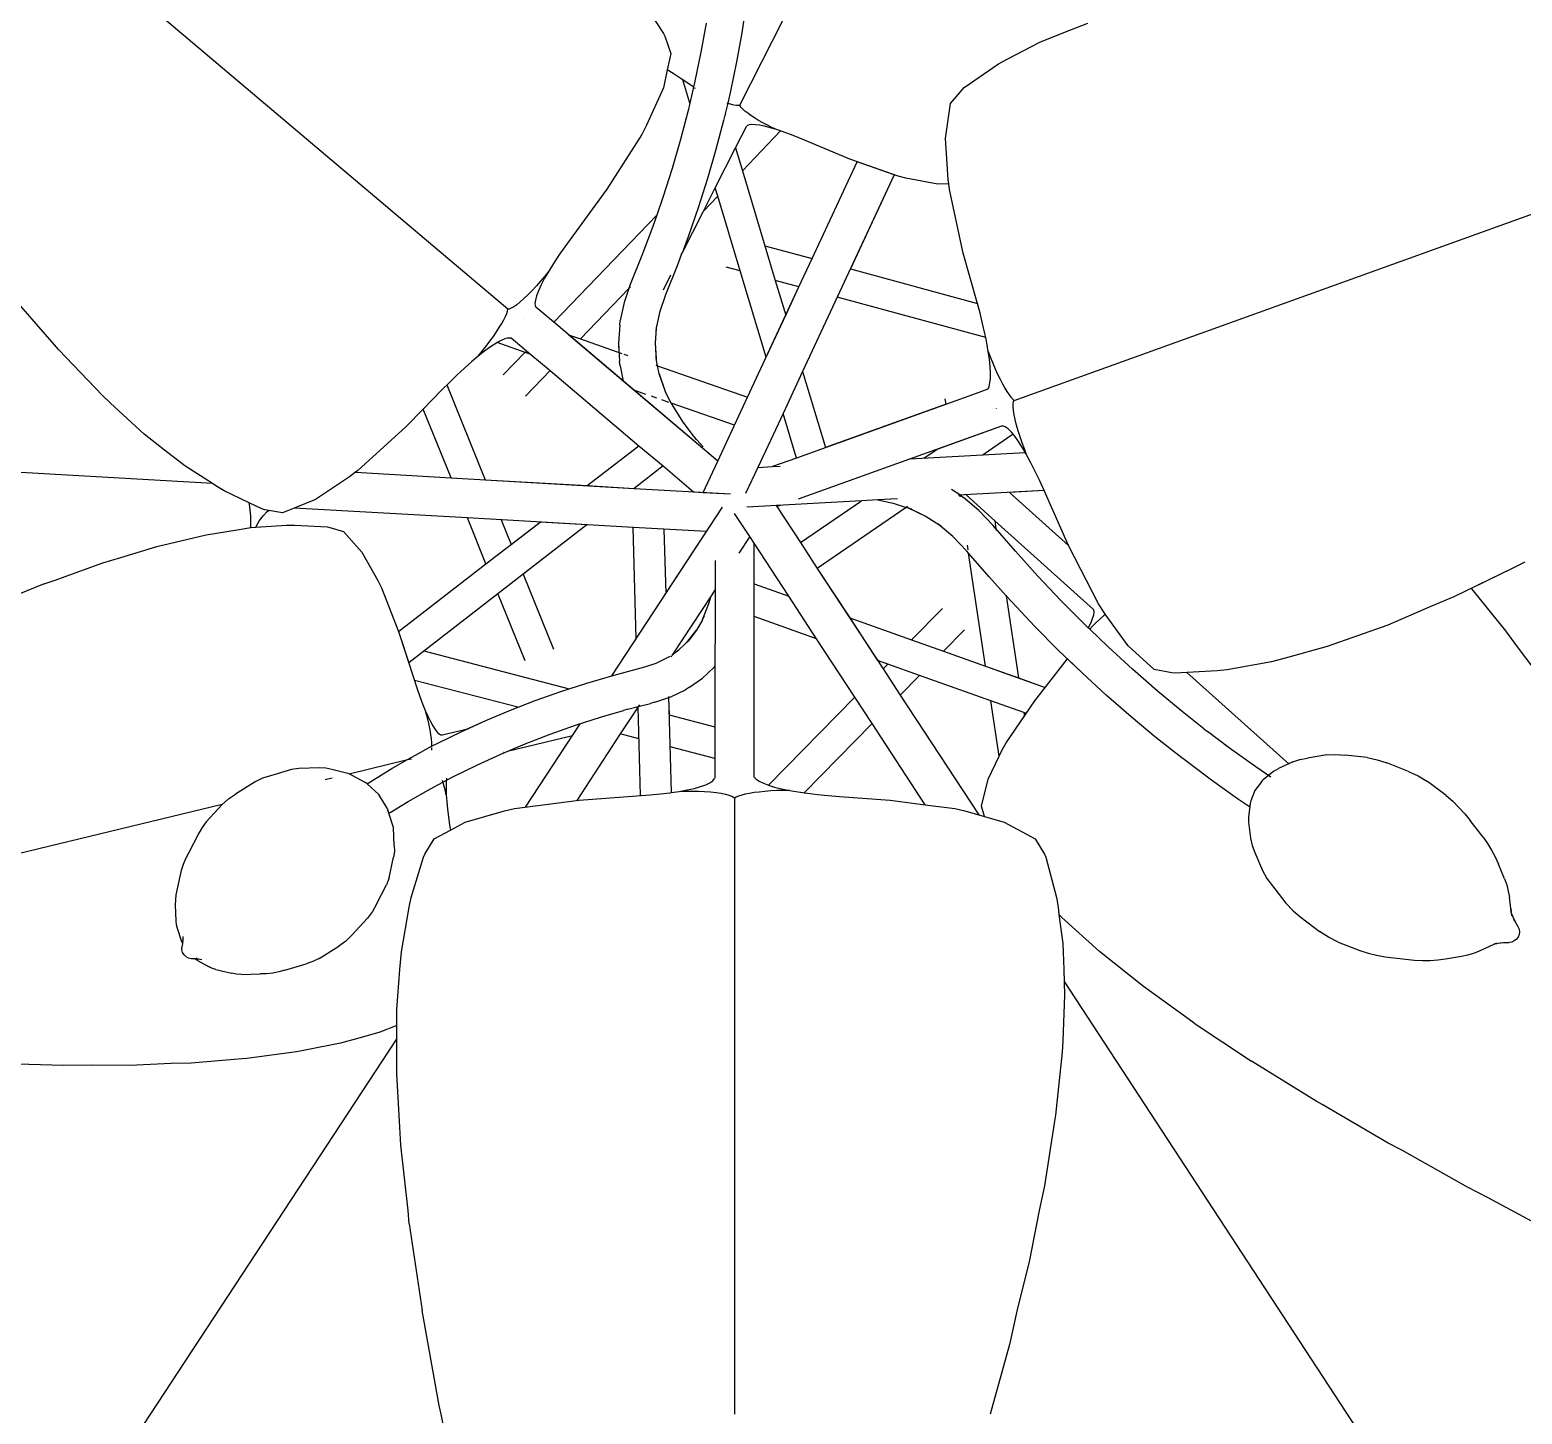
# Model space of a CAD drawing. Header units: metres. Extents: x 244.4 to 340.3, y -4.1 to 64.3.
# Drawn here: x 304.7502 to 305.0208, y 46.8739 to 47.1249 of the extents above; entities that cross this region are included whole.
import ezdxf

# ---------------------------------------------------------------- set-up
doc = ezdxf.new("R2010")
doc.units = ezdxf.units.M
doc.layers.add('Edges', color=7, linetype='Continuous')

msp = doc.modelspace()

# ---------------------------------------------------------------- linework, layer by layer
at = {"layer": 'Edges'}
for p, q in [((304.87897, 47.11127), (304.91876, 47.1897)), ((304.83684, 47.07426), (304.75153, 47.14635)), ((304.86094, 47.13066), (304.86512, 47.12425)), ((304.88007, 47.12966), (304.87928, 47.12436)), ((304.86512, 47.12425), (304.86534, 47.12374)), ((304.87284, 47.12613), (304.8719, 47.12085)), ((304.87928, 47.12436), (304.87833, 47.11907)), ((304.93337, 47.12264), (304.93772, 47.12441)), ((304.93772, 47.12441), (304.94204, 47.12613)), ((304.86534, 47.12374), (304.86641, 47.12064)), ((304.92746, 47.1196), (304.93337, 47.12264)), ((304.86641, 47.12064), (304.86577, 47.11764)), ((304.8719, 47.12085), (304.87081, 47.11558)), ((304.87833, 47.11907), (304.87724, 47.11378)), ((304.91964, 47.11446), (304.92588, 47.11874)), ((304.92588, 47.11874), (304.92746, 47.1196)), ((304.86577, 47.11764), (304.86507, 47.11439)), ((304.86687, 47.11697), (304.86577, 47.11764)), ((304.86815, 47.11615), (304.86687, 47.11697)), ((304.86936, 47.11534), (304.86815, 47.11615)), ((304.86988, 47.11162), (304.86861, 47.11584)), ((304.86507, 47.11439), (304.86202, 47.10759)), ((304.87046, 47.11456), (304.86936, 47.11534)), ((304.87081, 47.11558), (304.86957, 47.1103)), ((304.87056, 47.11449), (304.87046, 47.11456)), ((304.87063, 47.11444), (304.87056, 47.11449)), ((304.87088, 47.11425), (304.87075, 47.11435)), ((304.87724, 47.11378), (304.87676, 47.11161)), ((304.91717, 47.11152), (304.91925, 47.11405)), ((304.91925, 47.11405), (304.91964, 47.11446)), ((304.86957, 47.1103), (304.86819, 47.10503)), ((304.86993, 47.11146), (304.86988, 47.11162)), ((304.87676, 47.11161), (304.876, 47.10849)), ((304.8766, 47.11167), (304.87676, 47.11161)), ((304.87676, 47.11161), (304.87735, 47.11145)), ((304.87735, 47.11145), (304.87787, 47.11133)), ((304.87787, 47.11133), (304.87832, 47.11126)), ((304.87832, 47.11126), (304.87868, 47.11124)), ((304.87868, 47.11124), (304.87897, 47.11127)), ((304.87902, 47.11106), (304.87897, 47.11127)), ((304.87919, 47.11081), (304.87902, 47.11106)), ((304.87947, 47.1105), (304.87919, 47.11081)), ((304.87987, 47.11015), (304.87947, 47.1105)), ((304.91624, 47.10519), (304.91717, 47.11152)), ((304.86202, 47.10759), (304.86116, 47.10594)), ((304.876, 47.10849), (304.87462, 47.1032)), ((304.87635, 47.10952), (304.87637, 47.10947)), ((304.88037, 47.10977), (304.87987, 47.11015)), ((304.88061, 47.10765), (304.88024, 47.10747)), ((304.88095, 47.10935), (304.88037, 47.10977)), ((304.88112, 47.10771), (304.88061, 47.10765)), ((304.88162, 47.10892), (304.88095, 47.10935)), ((304.88176, 47.10769), (304.88112, 47.10771)), ((304.88235, 47.10848), (304.88162, 47.10892)), ((304.88254, 47.10759), (304.88176, 47.10769)), ((304.88313, 47.10804), (304.88235, 47.10848)), ((304.88344, 47.10741), (304.88254, 47.10759)), ((304.88394, 47.10761), (304.88313, 47.10804)), ((304.88477, 47.1072), (304.88394, 47.10761)), ((304.86116, 47.10594), (304.8548, 47.09602)), ((304.86819, 47.10503), (304.86666, 47.09976)), ((304.87817, 47.10348), (304.88016, 47.1074)), ((304.88633, 47.10657), (304.8794, 47.09936)), ((304.88016, 47.1074), (304.88024, 47.10747)), ((304.88446, 47.10715), (304.88344, 47.10741)), ((304.88559, 47.10682), (304.88446, 47.10715)), ((304.88559, 47.10682), (304.88477, 47.1072)), ((304.88682, 47.10641), (304.88559, 47.10682)), ((304.88812, 47.10593), (304.88682, 47.10641)), ((304.8895, 47.10539), (304.88812, 47.10593)), ((304.89889, 47.10145), (304.8895, 47.10539)), ((304.91673, 47.09776), (304.91624, 47.10519)), ((304.87462, 47.1032), (304.87308, 47.09792)), ((304.87449, 47.09626), (304.87817, 47.10348)), ((304.87817, 47.10348), (304.8794, 47.09936)), ((304.86666, 47.09976), (304.86499, 47.0945)), ((304.89204, 47.08342), (304.90021, 47.10098)), ((304.90765, 47.09837), (304.89889, 47.10145)), ((304.90695, 47.09861), (304.90021, 47.10098)), ((304.87308, 47.09792), (304.8714, 47.09264)), ((304.8794, 47.09936), (304.88349, 47.08574)), ((304.90695, 47.09861), (304.8966, 47.07641)), ((304.90695, 47.09861), (304.89899, 47.08154)), ((304.90906, 47.09801), (304.90765, 47.09837)), ((304.91483, 47.09691), (304.90906, 47.09801)), ((304.91683, 47.09695), (304.91483, 47.09691)), ((304.91683, 47.09695), (304.91673, 47.09776)), ((304.91696, 47.09592), (304.91683, 47.09695)), ((304.8548, 47.09602), (304.84718, 47.08556)), ((304.86499, 47.0945), (304.86387, 47.09128)), ((304.87234, 47.09203), (304.87449, 47.09626)), ((304.87495, 47.09474), (304.87234, 47.09203)), ((304.87495, 47.09474), (304.87449, 47.09626)), ((304.87902, 47.08118), (304.87495, 47.09474)), ((304.91947, 47.08439), (304.91696, 47.09592)), ((304.92873, 47.05771), (305.03381, 47.09554)), ((304.86846, 47.08439), (304.87234, 47.09203)), ((304.8714, 47.09264), (304.86957, 47.08737)), ((304.8452, 47.07186), (304.86387, 47.09128)), ((304.86316, 47.08924), (304.86119, 47.08398)), ((304.86387, 47.09128), (304.86316, 47.08924)), ((304.86957, 47.08737), (304.86846, 47.08439)), ((304.84611, 47.08402), (304.84514, 47.08254)), ((304.84718, 47.08556), (304.84611, 47.08402)), ((304.86119, 47.08398), (304.85908, 47.07872)), ((304.8683, 47.08409), (304.8676, 47.0821)), ((304.8683, 47.08409), (304.86846, 47.08439)), ((304.88349, 47.08574), (304.89204, 47.08342)), ((304.88349, 47.08574), (304.88537, 47.07946)), ((304.88965, 47.0783), (304.89204, 47.08342)), ((304.92198, 47.07547), (304.91947, 47.08439)), ((304.84428, 47.08115), (304.84354, 47.07985)), ((304.84428, 47.08115), (304.84356, 47.08024)), ((304.84514, 47.08254), (304.84428, 47.08115)), ((304.8676, 47.0821), (304.86548, 47.07684)), ((304.87902, 47.08118), (304.87646, 47.08188)), ((304.88372, 47.06556), (304.87902, 47.08118)), ((304.89899, 47.08154), (304.92203, 47.07529)), ((304.84204, 47.07846), (304.84127, 47.07763)), ((304.84281, 47.07934), (304.84204, 47.07846)), ((304.84292, 47.07866), (304.84243, 47.0776)), ((304.84356, 47.08024), (304.84281, 47.07934)), ((304.84354, 47.07985), (304.84292, 47.07866)), ((304.85881, 47.07797), (304.85003, 47.06884)), ((304.85881, 47.07797), (304.85795, 47.07547)), ((304.85908, 47.07872), (304.85881, 47.07797)), ((304.85913, 47.0783), (304.85881, 47.07797)), ((304.86507, 47.07773), (304.86646, 47.08047)), ((304.88033, 47.05829), (304.88965, 47.0783)), ((304.88965, 47.0783), (304.88537, 47.07946)), ((304.88537, 47.07946), (304.88726, 47.07317)), ((304.88726, 47.07317), (304.88965, 47.0783)), ((304.75465, 47.06775), (304.7469, 47.07669)), ((304.8391, 47.07555), (304.83848, 47.07505)), ((304.83979, 47.07616), (304.8391, 47.07555)), ((304.84051, 47.07686), (304.83979, 47.07616)), ((304.84127, 47.07763), (304.84051, 47.07686)), ((304.84186, 47.07588), (304.84179, 47.07524)), ((304.84179, 47.07524), (304.8419, 47.07472)), ((304.84208, 47.07667), (304.84186, 47.07588)), ((304.84243, 47.0776), (304.84208, 47.07667)), ((304.85795, 47.07547), (304.85726, 47.0722)), ((304.86548, 47.07684), (304.86437, 47.07364)), ((304.8966, 47.07641), (304.89032, 47.06295)), ((304.92355, 47.06909), (304.8966, 47.07641)), ((304.92203, 47.07529), (304.92198, 47.07547)), ((304.92251, 47.07352), (304.92203, 47.07529)), ((304.83614, 47.07232), (304.83644, 47.07292)), ((304.83644, 47.07292), (304.83666, 47.07345)), ((304.83666, 47.07345), (304.83679, 47.0739)), ((304.83679, 47.0739), (304.83684, 47.07426)), ((304.83711, 47.07426), (304.83684, 47.07426)), ((304.83747, 47.0744), (304.83711, 47.07426)), ((304.83794, 47.07466), (304.83747, 47.0744)), ((304.83848, 47.07505), (304.83794, 47.07466)), ((304.83986, 47.07238), (304.83989, 47.07238)), ((304.84197, 47.0746), (304.8419, 47.07472)), ((304.8452, 47.07186), (304.84197, 47.0746)), ((304.86437, 47.07364), (304.86378, 47.07083)), ((304.88372, 47.06556), (304.88726, 47.07317)), ((304.92298, 47.07164), (304.92251, 47.07352)), ((304.83424, 47.06928), (304.83481, 47.07011)), ((304.83481, 47.07011), (304.83532, 47.0709)), ((304.83532, 47.0709), (304.83577, 47.07164)), ((304.83577, 47.07164), (304.83614, 47.07232)), ((304.87493, 47.0467), (304.8452, 47.07186)), ((304.85715, 47.07136), (304.85691, 47.06809)), ((304.85715, 47.07136), (304.85726, 47.0722)), ((304.86378, 47.07083), (304.86359, 47.06808)), ((304.86378, 47.07083), (304.8637, 47.07045)), ((304.86382, 47.07129), (304.86378, 47.07083)), ((304.92339, 47.06985), (304.92298, 47.07164)), ((304.92355, 47.06909), (304.92339, 47.06985)), ((304.75535, 47.06692), (304.75465, 47.06775)), ((304.83224, 47.06663), (304.83295, 47.06753)), ((304.83371, 47.0674), (304.83265, 47.06664)), ((304.83295, 47.06753), (304.83362, 47.06842)), ((304.83362, 47.06842), (304.83424, 47.06928)), ((304.83468, 47.06803), (304.83371, 47.0674)), ((304.83495, 47.06818), (304.83468, 47.06803)), ((304.83555, 47.06852), (304.83495, 47.06818)), ((304.84106, 47.06605), (304.83495, 47.06818)), ((304.83631, 47.06885), (304.83555, 47.06852)), ((304.83695, 47.06904), (304.83631, 47.06885)), ((304.83695, 47.06904), (304.83704, 47.06905)), ((304.83704, 47.06905), (304.83748, 47.06907)), ((304.83748, 47.06907), (304.84106, 47.06605)), ((304.84789, 47.06959), (304.85003, 47.06884)), ((304.85781, 47.06119), (304.84789, 47.06959)), ((304.85003, 47.06884), (304.85754, 47.06623)), ((304.85691, 47.06809), (304.85702, 47.06641)), ((304.85691, 47.06809), (304.85713, 47.06481)), ((304.86359, 47.06808), (304.86377, 47.0653)), ((304.86359, 47.06808), (304.8638, 47.06488)), ((304.92374, 47.06816), (304.92355, 47.06909)), ((304.92401, 47.06659), (304.92374, 47.06816)), ((304.76333, 47.05857), (304.75535, 47.06692)), ((304.83029, 47.06472), (304.829, 47.06357)), ((304.83151, 47.06574), (304.83029, 47.06472)), ((304.83265, 47.06664), (304.83151, 47.06574)), ((304.83151, 47.06574), (304.83224, 47.06663)), ((304.83604, 47.06233), (304.83998, 47.06643)), ((304.84106, 47.06605), (304.83998, 47.06643)), ((304.84106, 47.06605), (304.84453, 47.06312)), ((304.85724, 47.06397), (304.85713, 47.06481)), ((304.85791, 47.0661), (304.85862, 47.06585)), ((304.86368, 47.06572), (304.86377, 47.0653)), ((304.86404, 47.06397), (304.86377, 47.0653)), ((304.92422, 47.06515), (304.92401, 47.06659)), ((304.92401, 47.06659), (304.92442, 47.0655)), ((304.92435, 47.06384), (304.92422, 47.06515)), ((304.92442, 47.0655), (304.92484, 47.06444)), ((304.92484, 47.06444), (304.92528, 47.06342)), ((304.82765, 47.06232), (304.82626, 47.06097)), ((304.829, 47.06357), (304.82765, 47.06232)), ((304.84453, 47.06312), (304.84005, 47.05847)), ((304.84453, 47.06312), (304.86065, 47.04949)), ((304.85724, 47.06397), (304.85781, 47.06119)), ((304.86368, 47.06409), (304.86404, 47.06397)), ((304.86404, 47.06397), (304.88033, 47.05829)), ((304.86434, 47.06253), (304.86404, 47.06397)), ((304.86434, 47.06253), (304.86542, 47.05934)), ((304.86532, 47.05963), (304.86434, 47.06253)), ((304.89032, 47.06295), (304.88678, 47.05535)), ((304.89032, 47.06295), (304.89447, 47.04914)), ((304.92431, 47.06087), (304.9244, 47.0617)), ((304.92441, 47.06269), (304.92435, 47.06384)), ((304.9244, 47.0617), (304.92441, 47.06269)), ((304.92528, 47.06342), (304.92571, 47.06245)), ((304.92571, 47.06245), (304.92615, 47.06154)), ((304.82483, 47.05953), (304.82152, 47.05614)), ((304.82626, 47.06097), (304.82483, 47.05953)), ((304.82579, 47.0605), (304.83274, 47.04331)), ((304.87493, 47.0467), (304.85781, 47.06119)), ((304.86192, 47.0588), (304.86006, 47.05944)), ((304.86509, 47.06011), (304.86532, 47.05963)), ((304.86542, 47.05934), (304.86644, 47.05722)), ((304.92391, 47.05975), (304.92112, 47.05874)), ((304.92411, 47.06015), (304.92391, 47.05975)), ((304.92415, 47.06022), (304.92411, 47.06015)), ((304.92415, 47.06022), (304.92431, 47.06087)), ((304.92615, 47.06154), (304.92658, 47.0607)), ((304.92658, 47.0607), (304.92699, 47.05995)), ((304.92699, 47.05995), (304.92739, 47.05929)), ((304.92739, 47.05929), (304.92777, 47.05872)), ((304.76482, 47.05721), (304.76333, 47.05857)), ((304.77093, 47.05158), (304.76482, 47.05721)), ((304.82152, 47.05614), (304.81836, 47.0529)), ((304.82657, 47.04366), (304.82152, 47.05614)), ((304.8639, 47.05811), (304.86292, 47.05845)), ((304.86609, 47.05734), (304.86477, 47.0578)), ((304.86649, 47.05721), (304.86644, 47.05722)), ((304.87797, 47.05321), (304.86649, 47.05721)), ((304.86649, 47.05721), (304.86662, 47.05693)), ((304.86662, 47.05693), (304.86858, 47.05377)), ((304.87797, 47.05321), (304.88033, 47.05829)), ((304.92112, 47.05874), (304.88921, 47.04725)), ((304.91634, 47.05702), (304.89447, 47.04914)), ((304.91634, 47.05702), (304.91619, 47.058)), ((304.92548, 47.05626), (304.92551, 47.05627)), ((304.92777, 47.05872), (304.92812, 47.05827)), ((304.92812, 47.05827), (304.92844, 47.05793)), ((304.92844, 47.05793), (304.92873, 47.05771)), ((304.92853, 47.05709), (304.9286, 47.05748)), ((304.92853, 47.05656), (304.92853, 47.05709)), ((304.92859, 47.05589), (304.92853, 47.05656)), ((304.9286, 47.05748), (304.92873, 47.05771)), ((304.86858, 47.05377), (304.87046, 47.05128)), ((304.88678, 47.05535), (304.88221, 47.04555)), ((304.88921, 47.04725), (304.88678, 47.05535)), ((304.92871, 47.0551), (304.92859, 47.05589)), ((304.9289, 47.05421), (304.92871, 47.0551)), ((304.92914, 47.05323), (304.9289, 47.05421)), ((304.77458, 47.0487), (304.77093, 47.05158)), ((304.81836, 47.0529), (304.80963, 47.04497)), ((304.87046, 47.05128), (304.87064, 47.05109)), ((304.87064, 47.05109), (304.87098, 47.05064)), ((304.87064, 47.05109), (304.8723, 47.04926)), ((304.87493, 47.0467), (304.87797, 47.05321)), ((304.90976, 47.0471), (304.92645, 47.05309)), ((304.91471, 47.04888), (304.92645, 47.05309)), ((304.92852, 47.05157), (304.9231, 47.04785)), ((304.92645, 47.05309), (304.9266, 47.0531)), ((304.9271, 47.05293), (304.9266, 47.0531)), ((304.92762, 47.05255), (304.9271, 47.05293)), ((304.92819, 47.05197), (304.92762, 47.05255)), ((304.92852, 47.05157), (304.92819, 47.05197)), ((304.92882, 47.0512), (304.92852, 47.05157)), ((304.9295, 47.05025), (304.92882, 47.0512)), ((304.92943, 47.05219), (304.92914, 47.05323)), ((304.92977, 47.0511), (304.92943, 47.05219)), ((304.93014, 47.05), (304.92977, 47.0511)), ((304.78327, 47.04261), (304.6446, 47.0506)), ((304.77828, 47.04582), (304.77458, 47.0487)), ((304.85127, 47.04224), (304.86065, 47.04949)), ((304.86065, 47.04949), (304.86501, 47.04581)), ((304.90976, 47.0471), (304.9307, 47.04828)), ((304.91233, 47.04725), (304.91471, 47.04888)), ((304.92334, 47.04802), (304.92336, 47.04787)), ((304.93022, 47.04912), (304.9295, 47.05025)), ((304.93055, 47.0489), (304.93014, 47.05)), ((304.9307, 47.04828), (304.93022, 47.04912)), ((304.93097, 47.04782), (304.93055, 47.0489)), ((304.93097, 47.04782), (304.9307, 47.04828)), ((304.78327, 47.04261), (304.77828, 47.04582)), ((304.86501, 47.04581), (304.85976, 47.04175)), ((304.86501, 47.04581), (304.87055, 47.04113)), ((304.87229, 47.04103), (304.87493, 47.0467)), ((304.88221, 47.04555), (304.88, 47.04081)), ((304.88221, 47.04555), (304.8849, 47.0457)), ((304.88921, 47.04725), (304.8849, 47.0457)), ((304.8849, 47.0457), (304.88625, 47.04578)), ((304.88959, 47.03986), (304.90976, 47.0471)), ((304.9231, 47.04785), (304.92336, 47.04787)), ((304.93175, 47.04638), (304.93097, 47.04782)), ((304.93254, 47.0448), (304.93175, 47.04638)), ((304.78388, 47.04222), (304.78327, 47.04261)), ((304.80816, 47.04385), (304.80196, 47.03971)), ((304.80923, 47.04466), (304.80816, 47.04385)), ((304.80963, 47.04497), (304.80923, 47.04466)), ((304.80923, 47.04466), (304.82657, 47.04366)), ((304.82657, 47.04366), (304.85976, 47.04175)), ((304.83274, 47.04331), (304.85127, 47.04224)), ((304.93335, 47.04311), (304.93254, 47.0448)), ((304.93412, 47.04136), (304.93335, 47.04311)), ((304.78541, 47.04128), (304.78388, 47.04222)), ((304.78997, 47.0391), (304.78541, 47.04128)), ((304.85127, 47.04224), (304.85976, 47.04175)), ((304.85976, 47.04175), (304.87724, 47.04074)), ((304.87055, 47.04113), (304.87229, 47.04103)), ((304.87229, 47.04103), (304.87724, 47.04074)), ((304.91883, 47.0406), (304.91734, 47.04157)), ((304.93412, 47.04136), (304.91855, 47.04049)), ((304.91883, 47.0406), (304.91951, 47.0401)), ((304.91888, 47.04021), (304.91884, 47.0405)), ((304.91896, 47.04051), (304.91951, 47.0401)), ((304.92232, 47.03775), (304.91951, 47.0401)), ((304.91997, 47.04057), (304.92518, 47.03588)), ((304.93412, 47.04136), (304.92783, 47.04101)), ((304.93854, 47.0314), (304.92783, 47.04101)), ((304.93854, 47.0314), (304.93412, 47.04136)), ((304.79002, 47.03886), (304.78997, 47.0391)), ((304.79224, 47.03802), (304.78997, 47.0391)), ((304.79015, 47.03785), (304.79002, 47.03886)), ((304.79024, 47.03676), (304.79015, 47.03785)), ((304.79278, 47.03788), (304.79224, 47.03802)), ((304.79252, 47.03685), (304.7932, 47.03755)), ((304.79349, 47.03776), (304.79278, 47.03788)), ((304.7932, 47.03755), (304.79349, 47.03776)), ((304.79602, 47.03734), (304.79349, 47.03776)), ((304.79811, 47.03818), (304.79602, 47.03734)), ((304.80196, 47.03971), (304.79811, 47.03818)), ((304.82952, 47.03638), (304.79811, 47.03818)), ((304.8557, 47.00775), (304.8758, 47.03835)), ((304.88076, 47.033), (304.878, 47.0372)), ((304.90104, 47.03951), (304.88021, 47.03834)), ((304.88632, 47.03869), (304.88553, 47.03864)), ((304.88553, 47.03864), (304.88565, 47.03845)), ((304.88565, 47.03845), (304.88632, 47.03869)), ((304.88565, 47.03845), (304.88994, 47.03191)), ((304.88994, 47.03191), (304.90104, 47.03951)), ((304.90914, 47.0383), (304.89299, 47.02724)), ((304.904, 47.03967), (304.90104, 47.03951)), ((304.90755, 47.03987), (304.904, 47.03967)), ((304.904, 47.03967), (304.90677, 47.03909)), ((304.90677, 47.03909), (304.90914, 47.0383)), ((304.90936, 47.03845), (304.90914, 47.0383)), ((304.90914, 47.0383), (304.90937, 47.03826)), ((304.91255, 47.03673), (304.90937, 47.03826)), ((304.91255, 47.03673), (304.90967, 47.03812)), ((304.91016, 47.03795), (304.90967, 47.03812)), ((304.9249, 47.03503), (304.92232, 47.03775)), ((304.78777, 47.03426), (304.79024, 47.03464)), ((304.79026, 47.03563), (304.79024, 47.03676)), ((304.79024, 47.03464), (304.79026, 47.03563)), ((304.79024, 47.03464), (304.79028, 47.03465)), ((304.79028, 47.03465), (304.79114, 47.0347)), ((304.79114, 47.0347), (304.79671, 47.03509)), ((304.79114, 47.0347), (304.79121, 47.03485)), ((304.79121, 47.03485), (304.79185, 47.03595)), ((304.79185, 47.03595), (304.79252, 47.03685)), ((304.79671, 47.03509), (304.79815, 47.0351)), ((304.79815, 47.0351), (304.80416, 47.03477)), ((304.80416, 47.03477), (304.80459, 47.03467)), ((304.80459, 47.03467), (304.80706, 47.03391)), ((304.85121, 47.03514), (304.81888, 47.01014)), ((304.83289, 47.02804), (304.82952, 47.03638)), ((304.85958, 47.03466), (304.82952, 47.03638)), ((304.83289, 47.02804), (304.84271, 47.03563)), ((304.83568, 47.03603), (304.83747, 47.03158)), ((304.83747, 47.03158), (304.84271, 47.03563)), ((304.85121, 47.03514), (304.83965, 47.0262)), ((304.85121, 47.03514), (304.84271, 47.03563)), ((304.86014, 47.01452), (304.85958, 47.03466)), ((304.87287, 47.0339), (304.85958, 47.03466)), ((304.91521, 47.03502), (304.91255, 47.03673)), ((304.91521, 47.03502), (304.91484, 47.03533)), ((304.91759, 47.03303), (304.91521, 47.03502)), ((304.91552, 47.03482), (304.91521, 47.03502)), ((304.92892, 47.03036), (304.9249, 47.03503)), ((304.9254, 47.03444), (304.9249, 47.03503)), ((304.92518, 47.03588), (304.9254, 47.03444)), ((304.92518, 47.03588), (304.94307, 47.0198)), ((304.7732, 47.03121), (304.78214, 47.03334)), ((304.78214, 47.03334), (304.78777, 47.03426)), ((304.80706, 47.03391), (304.81041, 47.03015)), ((304.86517, 47.03434), (304.8655, 47.02267)), ((304.87287, 47.0339), (304.86517, 47.03434)), ((304.8655, 47.02267), (304.87287, 47.0339)), ((304.88076, 47.033), (304.87877, 47.02997)), ((304.88154, 47.0318), (304.88076, 47.033)), ((304.88154, 47.02443), (304.88154, 47.0318)), ((304.88783, 47.02219), (304.88154, 47.0318)), ((304.88994, 47.03191), (304.89299, 47.02724)), ((304.92012, 47.03035), (304.91759, 47.03303)), ((304.9254, 47.03444), (304.92545, 47.03411)), ((304.76342, 47.02823), (304.7667, 47.02921)), ((304.7667, 47.02921), (304.7732, 47.03121)), ((304.81041, 47.03015), (304.81331, 47.02505)), ((304.92043, 47.02999), (304.92012, 47.03035)), ((304.92034, 47.03058), (304.92021, 47.03146)), ((304.92043, 47.02999), (304.92042, 47.03008)), ((304.92353, 47.00949), (304.92043, 47.02999)), ((304.92414, 47.02569), (304.92043, 47.02999)), ((304.93302, 47.02583), (304.92892, 47.03036)), ((304.93859, 47.03128), (304.93854, 47.0314)), ((304.944, 47.0208), (304.93859, 47.03128)), ((304.75461, 47.02505), (304.76342, 47.02823)), ((304.81703, 47.01578), (304.83289, 47.02804)), ((304.87446, 47.02866), (304.87443, 46.99851)), ((304.89299, 47.02724), (304.89888, 47.01826)), ((304.89299, 47.02724), (304.90492, 47.00903)), ((305.01912, 47.02729), (305.00843, 47.02207)), ((305.01912, 47.02729), (305.01159, 47.02362)), ((305.02135, 47.02835), (305.01912, 47.02729)), ((304.75277, 47.02441), (304.74121, 47.01973)), ((304.75277, 47.02441), (304.75461, 47.02505)), ((304.81331, 47.02505), (304.81396, 47.02374)), ((304.81396, 47.02374), (304.81703, 47.01578)), ((304.83965, 47.0262), (304.84515, 47.01258)), ((304.88154, 47.02443), (304.88783, 47.02219)), ((304.88154, 47.01851), (304.88154, 47.02443)), ((304.92725, 47.02225), (304.92414, 47.02569)), ((304.93719, 47.02142), (304.93302, 47.02583)), ((304.83999, 47.01049), (304.83507, 47.02266)), ((304.87372, 47.02228), (304.86674, 47.01164)), ((304.87334, 47.02086), (304.87372, 47.02228)), ((304.87445, 47.0234), (304.87372, 47.02228)), ((304.89288, 47.01447), (304.88783, 47.02219)), ((304.92723, 47.02237), (304.92725, 47.02225)), ((304.92725, 47.02225), (304.9295, 47.00737)), ((304.92825, 47.02115), (304.92725, 47.02225)), ((304.93243, 47.01673), (304.92825, 47.02115)), ((304.94143, 47.01714), (304.93719, 47.02142)), ((305.00843, 47.02207), (305.00442, 47.02038)), ((305.01159, 47.02362), (305.01196, 47.02315)), ((305.01196, 47.02315), (305.01785, 47.01593)), ((304.87224, 47.0181), (304.87334, 47.02086)), ((304.87224, 47.0181), (304.87256, 47.01866)), ((304.89288, 47.01447), (304.88154, 47.01851)), ((304.88154, 46.9894), (304.88154, 47.01851)), ((304.89888, 47.01826), (304.91009, 47.01427)), ((304.89888, 47.01826), (304.90394, 47.01053)), ((304.91009, 47.01427), (304.91572, 47.01998)), ((304.94294, 47.01817), (304.94313, 47.01879)), ((304.94307, 47.0198), (304.94313, 47.0197)), ((304.9432, 47.01929), (304.94313, 47.0197)), ((304.94313, 47.01879), (304.9432, 47.01929)), ((304.945, 47.01924), (304.944, 47.0208)), ((304.94417, 47.01799), (304.94476, 47.01852)), ((304.94476, 47.01852), (304.94523, 47.01892)), ((304.94523, 47.01892), (304.945, 47.01924)), ((304.94937, 47.0132), (304.94523, 47.01892)), ((305.00442, 47.02038), (304.99649, 47.01697)), ((304.81703, 47.01578), (304.8173, 47.01508)), ((304.86936, 47.01377), (304.8711, 47.01605)), ((304.8711, 47.01605), (304.86956, 47.01403)), ((304.87217, 47.01792), (304.8711, 47.01605)), ((304.87217, 47.01792), (304.87224, 47.0181)), ((304.91969, 47.01607), (304.91588, 47.01221)), ((304.93668, 47.01243), (304.93243, 47.01673)), ((304.94214, 47.01646), (304.94143, 47.01714)), ((304.94214, 47.01646), (304.94223, 47.01662)), ((304.94241, 47.0162), (304.94214, 47.01646)), ((304.94223, 47.01662), (304.94264, 47.01745)), ((304.94241, 47.0162), (304.94293, 47.01676)), ((304.94575, 47.01299), (304.94241, 47.0162)), ((304.94264, 47.01745), (304.94294, 47.01817)), ((304.94293, 47.01676), (304.94355, 47.0174)), ((304.94355, 47.0174), (304.94417, 47.01799)), ((304.99649, 47.01697), (304.98549, 47.01305)), ((305.01785, 47.01593), (305.01996, 47.01301)), ((304.8173, 47.01508), (304.81888, 47.01014)), ((304.8173, 47.01508), (304.8204, 47.00538)), ((304.86791, 47.01246), (304.86994, 47.0144)), ((304.86956, 47.01403), (304.86994, 47.0144)), ((304.89982, 47.00386), (304.89288, 47.01447)), ((304.91009, 47.01427), (304.91588, 47.01221)), ((304.95014, 47.00896), (304.94575, 47.01299)), ((304.95411, 47.00891), (304.94937, 47.0132)), ((304.98549, 47.01305), (304.97851, 47.01111)), ((305.01996, 47.01301), (305.02449, 47.00702)), ((304.82163, 47.01226), (304.84798, 47.0054)), ((304.86375, 47.01004), (304.86633, 47.0113)), ((304.86656, 47.01137), (304.86645, 47.0112)), ((304.86674, 47.01164), (304.8666, 47.01143)), ((304.86674, 47.01164), (304.86791, 47.01246)), ((304.90576, 47.00988), (304.90394, 47.01053)), ((304.91588, 47.01221), (304.93434, 47.00565)), ((304.93248, 47.00324), (304.93836, 47.01083)), ((304.94102, 47.00827), (304.93668, 47.01243)), ((304.93836, 47.01083), (304.93843, 47.01092)), ((304.94102, 47.00827), (304.93836, 47.01083)), ((304.9754, 47.01029), (304.96733, 47.00884)), ((304.97851, 47.01111), (304.9754, 47.01029)), ((304.8512, 47.00643), (304.8557, 47.00775)), ((304.8557, 47.00775), (304.85681, 47.00807)), ((304.85681, 47.00807), (304.8617, 47.00936)), ((304.8617, 47.00936), (304.86375, 47.01004)), ((304.87216, 47.00731), (304.87423, 47.00929)), ((304.87444, 47.00952), (304.87423, 47.00929)), ((304.90492, 47.00903), (304.90576, 47.00988)), ((304.90492, 47.00903), (304.90805, 47.00426)), ((304.91156, 47.00782), (304.90576, 47.00988)), ((304.91156, 47.00782), (304.90805, 47.00426)), ((304.92448, 47.00322), (304.91156, 47.00782)), ((304.92353, 47.00949), (304.9295, 47.00737)), ((304.94542, 47.00423), (304.94102, 47.00827)), ((304.95461, 47.00506), (304.95014, 47.00896)), ((304.95733, 47.00829), (304.95411, 47.00891)), ((304.95788, 47.00823), (304.95733, 47.00829)), ((304.96552, 47.00864), (304.95788, 47.00823)), ((304.96005, 47.00834), (304.97857, 46.99172)), ((304.96733, 47.00884), (304.96552, 47.00864)), ((304.83867, 47.00205), (304.81991, 47.00693)), ((304.8204, 47.00538), (304.82089, 47.00398)), ((304.84185, 47.00328), (304.84648, 47.00491)), ((304.84648, 47.00491), (304.84798, 47.0054)), ((304.84798, 47.0054), (304.8512, 47.00643)), ((304.86644, 47.00393), (304.86908, 47.00522)), ((304.8698, 47.00567), (304.86908, 47.00522)), ((304.8698, 47.00567), (304.87216, 47.00731)), ((304.9295, 47.00737), (304.93434, 47.00565)), ((304.95915, 47.00128), (304.95461, 47.00506)), ((304.82089, 47.00398), (304.82138, 47.00268)), ((304.82138, 47.00268), (304.82186, 47.00148)), ((304.83732, 47.00153), (304.84185, 47.00328)), ((304.83879, 47.00202), (304.83867, 47.00205)), ((304.86049, 47.00212), (304.85727, 46.99721)), ((304.85864, 47.00171), (304.86053, 47.00218)), ((304.86053, 47.00218), (304.86049, 47.00212)), ((304.86094, 46.98603), (304.86049, 47.00212)), ((304.86053, 47.00218), (304.86273, 47.00276)), ((304.86076, 47.00252), (304.86053, 47.00218)), ((304.86354, 47.003), (304.86273, 47.00276)), ((304.86354, 47.003), (304.86644, 47.00393)), ((304.86602, 47.00401), (304.86652, 46.98658)), ((304.86603, 47.0038), (304.86612, 47.00067)), ((304.88412, 46.98794), (304.89982, 47.00386)), ((304.90295, 46.99908), (304.89982, 47.00386)), ((304.90805, 47.00426), (304.92227, 46.98255)), ((304.92599, 46.99321), (304.92448, 47.00322)), ((304.93046, 47.00109), (304.92448, 47.00322)), ((304.92723, 46.99558), (304.93248, 47.00324)), ((304.9499, 47.00032), (304.94542, 47.00423)), ((304.82186, 47.00148), (304.82234, 47.00041)), ((304.82186, 47.00148), (304.8221, 47.00061)), ((304.8221, 47.00061), (304.82233, 46.99971)), ((304.82233, 46.99971), (304.82253, 46.99882)), ((304.82234, 47.00041), (304.82281, 46.99946)), ((304.82281, 46.99946), (304.82326, 46.99866)), ((304.82853, 46.99768), (304.83288, 46.99966)), ((304.82925, 46.99801), (304.83288, 46.99966)), ((304.83288, 46.99966), (304.83732, 47.00153)), ((304.84915, 46.9988), (304.85385, 47.00031)), ((304.85385, 47.00031), (304.85783, 47.00147)), ((304.85864, 47.00171), (304.85783, 47.00147)), ((304.86612, 47.00067), (304.87443, 46.99851)), ((304.93046, 47.00109), (304.93056, 47.00043)), ((304.9309, 47.00093), (304.93046, 47.00109)), ((304.93056, 47.00043), (304.9309, 47.00093)), ((304.95446, 46.99653), (304.9499, 47.00032)), ((304.96309, 46.99814), (304.95915, 47.00128)), ((304.82253, 46.99882), (304.8227, 46.99794)), ((304.8227, 46.99794), (304.82284, 46.9971)), ((304.82284, 46.9971), (304.82294, 46.99631)), ((304.82326, 46.99866), (304.82368, 46.998)), ((304.82368, 46.998), (304.82409, 46.9975)), ((304.82409, 46.9975), (304.82446, 46.99715)), ((304.82427, 46.99558), (304.82853, 46.99768)), ((304.82446, 46.99715), (304.82484, 46.99698)), ((304.82495, 46.99697), (304.82484, 46.99698)), ((304.82986, 46.99816), (304.82495, 46.99697)), ((304.83682, 46.99408), (304.84859, 46.99693)), ((304.84001, 46.99542), (304.84453, 46.99717)), ((304.84006, 46.98394), (304.84999, 46.99907)), ((304.84453, 46.99717), (304.84915, 46.9988)), ((304.84859, 46.99693), (304.84999, 46.99907)), ((304.85727, 46.99721), (304.84937, 46.98517)), ((304.86065, 46.99633), (304.85727, 46.99721)), ((304.87443, 46.99851), (304.87443, 46.99275)), ((304.90295, 46.99908), (304.8906, 46.98655)), ((304.91256, 46.98439), (304.90295, 46.99908)), ((304.96309, 46.99814), (304.96377, 46.99764)), ((304.96778, 46.99462), (304.96377, 46.99764)), ((304.8201, 46.99337), (304.82304, 46.99497)), ((304.82294, 46.99631), (304.82301, 46.99559)), ((304.82301, 46.99559), (304.82304, 46.99497)), ((304.82303, 46.99444), (304.82302, 46.99429)), ((304.82304, 46.99474), (304.82303, 46.99444)), ((304.82304, 46.99497), (304.82427, 46.99558)), ((304.82304, 46.99497), (304.82304, 46.99493)), ((304.83558, 46.99356), (304.84001, 46.99542)), ((304.83606, 46.99389), (304.83616, 46.99392)), ((304.87443, 46.99275), (304.86628, 46.99487)), ((304.92599, 46.99321), (304.92652, 46.99431)), ((304.92652, 46.99431), (304.92723, 46.99558)), ((304.95909, 46.99288), (304.95446, 46.99653)), ((304.97254, 46.99123), (304.96778, 46.99462)), ((304.80809, 46.99), (304.81868, 46.99257)), ((304.81602, 46.99105), (304.81868, 46.99257)), ((304.81868, 46.99257), (304.8201, 46.99337)), ((304.81868, 46.99257), (304.81937, 46.99273)), ((304.82699, 46.98949), (304.83124, 46.99158)), ((304.83124, 46.99158), (304.83558, 46.99356)), ((304.87443, 46.99275), (304.87442, 46.98926)), ((304.92396, 46.98902), (304.92599, 46.99321)), ((304.95976, 46.99237), (304.95909, 46.99288)), ((304.96379, 46.98935), (304.95976, 46.99237)), ((304.97525, 46.9894), (304.97254, 46.99123)), ((304.97926, 46.99215), (304.97663, 46.99096)), ((304.97926, 46.99215), (304.97849, 46.9918)), ((304.97926, 46.99215), (304.98054, 46.9926)), ((304.98054, 46.9926), (304.98188, 46.99284)), ((304.98539, 46.99341), (304.98188, 46.99284)), ((304.98539, 46.99341), (304.98706, 46.99348)), ((304.98706, 46.99348), (304.98873, 46.99334)), ((304.9927, 46.99292), (304.98873, 46.99334)), ((304.9927, 46.99292), (304.99453, 46.99254)), ((304.99453, 46.99254), (304.99631, 46.99195)), ((305.00024, 46.99041), (304.99631, 46.99195)), ((304.79105, 46.98854), (304.78746, 46.98632)), ((304.79238, 46.98919), (304.79105, 46.98854)), ((304.79381, 46.98964), (304.79238, 46.98919)), ((304.79764, 46.99077), (304.79381, 46.98964)), ((304.79896, 46.99096), (304.79764, 46.99077)), ((304.80277, 46.99105), (304.79896, 46.99096)), ((304.80386, 46.99102), (304.80277, 46.99105)), ((304.80376, 46.98896), (304.80499, 46.98925)), ((304.80492, 46.99077), (304.80386, 46.99102)), ((304.80809, 46.99), (304.80492, 46.99077)), ((304.81097, 46.98843), (304.80809, 46.99)), ((304.81137, 46.98819), (304.81204, 46.98861)), ((304.81204, 46.98861), (304.81602, 46.99105)), ((304.82284, 46.98729), (304.82509, 46.98848)), ((304.82524, 46.98795), (304.82499, 46.98879)), ((304.82509, 46.98848), (304.82699, 46.98949)), ((304.82573, 46.9892), (304.82568, 46.98838)), ((304.87352, 46.98835), (304.87405, 46.98871)), ((304.87405, 46.98871), (304.87438, 46.98912)), ((304.87442, 46.98926), (304.87438, 46.98912)), ((304.88185, 46.98907), (304.88154, 46.9894)), ((304.88191, 46.98901), (304.88185, 46.98907)), ((304.88191, 46.98901), (304.88247, 46.98864)), ((304.88247, 46.98864), (304.88322, 46.98828)), ((304.92276, 46.98413), (304.92396, 46.98902)), ((304.96447, 46.98884), (304.96379, 46.98935)), ((304.96924, 46.98544), (304.96447, 46.98884)), ((304.97356, 46.98855), (304.97237, 46.98694)), ((304.97356, 46.98855), (304.97388, 46.98892)), ((304.97483, 46.98969), (304.97388, 46.98892)), ((304.97581, 46.99047), (304.97483, 46.98969)), ((304.97581, 46.99047), (304.97663, 46.99096)), ((305.00024, 46.99041), (305.002, 46.98959)), ((305.002, 46.98959), (305.00366, 46.98858)), ((305.00706, 46.98604), (305.00366, 46.98858)), ((304.78618, 46.98545), (304.78746, 46.98632)), ((304.81132, 46.98823), (304.81097, 46.98843)), ((304.81137, 46.98819), (304.81132, 46.98823)), ((304.81344, 46.98624), (304.81137, 46.98819)), ((304.815, 46.98377), (304.81344, 46.98624)), ((304.81877, 46.98497), (304.82284, 46.98729)), ((304.82548, 46.98709), (304.82524, 46.98795)), ((304.82571, 46.9862), (304.82548, 46.98709)), ((304.82568, 46.98838), (304.82567, 46.98735)), ((304.82567, 46.98735), (304.82571, 46.9862)), ((304.82571, 46.9862), (304.82579, 46.98495)), ((304.84979, 46.98523), (304.86269, 46.98616)), ((304.86269, 46.98616), (304.86456, 46.98634)), ((304.86456, 46.98634), (304.86631, 46.98655)), ((304.86631, 46.98655), (304.86652, 46.98658)), ((304.86652, 46.98658), (304.86793, 46.98679)), ((304.86793, 46.98679), (304.8694, 46.98706)), ((304.86793, 46.98679), (304.86909, 46.98683)), ((304.86909, 46.98683), (304.87026, 46.98684)), ((304.8694, 46.98706), (304.87071, 46.98735)), ((304.87026, 46.98684), (304.87143, 46.98682)), ((304.87071, 46.98735), (304.87184, 46.98767)), ((304.87143, 46.98682), (304.87256, 46.98676)), ((304.87184, 46.98767), (304.87278, 46.988)), ((304.87256, 46.98676), (304.87364, 46.98669)), ((304.87278, 46.988), (304.87352, 46.98835)), ((304.87364, 46.98669), (304.87465, 46.98658)), ((304.87465, 46.98658), (304.87555, 46.98645)), ((304.87555, 46.98645), (304.87633, 46.9863)), ((304.87633, 46.9863), (304.87698, 46.98613)), ((304.87698, 46.98613), (304.87748, 46.98595)), ((304.87748, 46.98595), (304.87782, 46.98576)), ((304.87782, 46.98576), (304.87799, 46.98556)), ((304.87873, 46.98594), (304.8783, 46.98575)), ((304.87928, 46.98611), (304.87873, 46.98594)), ((304.87993, 46.98628), (304.87928, 46.98611)), ((304.88069, 46.98643), (304.87993, 46.98628)), ((304.88154, 46.98657), (304.88069, 46.98643)), ((304.88247, 46.98668), (304.88154, 46.98657)), ((304.88348, 46.98679), (304.88247, 46.98668)), ((304.88322, 46.98828), (304.88412, 46.98794)), ((304.88454, 46.98687), (304.88348, 46.98679)), ((304.88412, 46.98794), (304.88415, 46.98793)), ((304.88415, 46.98793), (304.88525, 46.98759)), ((304.88565, 46.98693), (304.88454, 46.98687)), ((304.88525, 46.98759), (304.88652, 46.98728)), ((304.88679, 46.98697), (304.88565, 46.98693)), ((304.88652, 46.98728), (304.88795, 46.98698)), ((304.88795, 46.98698), (304.88679, 46.98697)), ((304.88795, 46.98698), (304.88952, 46.98671)), ((304.88952, 46.98671), (304.89122, 46.98646)), ((304.8906, 46.98655), (304.89122, 46.98646)), ((304.89122, 46.98646), (304.89305, 46.98624)), ((304.89305, 46.98624), (304.89498, 46.98605)), ((304.89498, 46.98605), (304.897, 46.98589)), ((304.897, 46.98589), (304.90624, 46.98523)), ((304.97237, 46.98694), (304.97163, 46.98508)), ((305.00706, 46.98604), (305.00825, 46.985)), ((304.78506, 46.98443), (304.7373, 46.97288)), ((304.78504, 46.98441), (304.78216, 46.9813)), ((304.78504, 46.98441), (304.78506, 46.98443)), ((304.78506, 46.98443), (304.78618, 46.98545)), ((304.815, 46.98377), (304.81512, 46.98339)), ((304.8153, 46.98284), (304.81512, 46.98339)), ((304.81552, 46.98298), (304.81877, 46.98497)), ((304.82579, 46.98495), (304.82592, 46.9836)), ((304.82592, 46.9836), (304.82609, 46.98216)), ((304.82912, 46.98121), (304.83629, 46.98328)), ((304.83629, 46.98328), (304.8381, 46.98368)), ((304.8381, 46.98368), (304.84979, 46.98523)), ((304.8783, 46.98575), (304.87799, 46.98556)), ((304.87799, 46.98556), (304.87799, 46.87386)), ((304.90624, 46.98523), (304.91256, 46.98439)), ((304.91256, 46.98439), (304.91793, 46.98368)), ((304.91793, 46.98368), (304.91974, 46.98328)), ((304.91974, 46.98328), (304.9269, 46.98121)), ((304.92335, 46.98224), (304.92276, 46.98413)), ((304.9714, 46.98398), (304.96924, 46.98544)), ((304.97148, 46.98461), (304.97118, 46.98215)), ((304.97148, 46.98461), (304.9714, 46.98398)), ((304.97153, 46.98389), (304.9714, 46.98398)), ((304.97163, 46.98508), (304.97148, 46.98461)), ((305.00825, 46.985), (305.00938, 46.9839)), ((305.00938, 46.9839), (305.01044, 46.98273)), ((304.78216, 46.9813), (304.78144, 46.98028)), ((304.81552, 46.98298), (304.8153, 46.98284)), ((304.81611, 46.98026), (304.8153, 46.98284)), ((304.82609, 46.98216), (304.8263, 46.98065)), ((304.8263, 46.98065), (304.82644, 46.97978)), ((304.82644, 46.97978), (304.82912, 46.98121)), ((304.92227, 46.98255), (304.92335, 46.98224)), ((304.9269, 46.98121), (304.93254, 46.9782)), ((304.97118, 46.98215), (304.97119, 46.9812)), ((304.97119, 46.9812), (304.97158, 46.97833)), ((305.01044, 46.98273), (305.01144, 46.98149)), ((305.01375, 46.97852), (305.01144, 46.98149)), ((304.78079, 46.9792), (304.77892, 46.9756)), ((304.78144, 46.98028), (304.78079, 46.9792)), ((304.81627, 46.97701), (304.81611, 46.98026)), ((304.82181, 46.97539), (304.82349, 46.9782)), ((304.82349, 46.9782), (304.82644, 46.97978)), ((304.93254, 46.9782), (304.93422, 46.97539)), ((304.97158, 46.97833), (304.97186, 46.97701)), ((305.01375, 46.97852), (305.01456, 46.97736)), ((304.77892, 46.9756), (304.7784, 46.97459)), ((304.81631, 46.97592), (304.81613, 46.97484)), ((304.81627, 46.97701), (304.81631, 46.97592)), ((304.82156, 46.97488), (304.82181, 46.97539)), ((304.93422, 46.97539), (304.93446, 46.97488)), ((304.97186, 46.97701), (304.97236, 46.97574)), ((304.97236, 46.97574), (304.97373, 46.97246)), ((305.01456, 46.97736), (305.0153, 46.97616)), ((305.0153, 46.97616), (305.01596, 46.97491)), ((304.77764, 46.97248), (304.77739, 46.97137)), ((304.77798, 46.97355), (304.77764, 46.97248)), ((304.7784, 46.97459), (304.77798, 46.97355)), ((304.81532, 46.97112), (304.81613, 46.97484)), ((304.81936, 46.96756), (304.82156, 46.97488)), ((304.93446, 46.97488), (304.93638, 46.96756)), ((304.97373, 46.97246), (304.97455, 46.97101)), ((305.01596, 46.97491), (305.01653, 46.97361)), ((305.01765, 46.97092), (305.01653, 46.97361)), ((304.77739, 46.97137), (304.77667, 46.96805)), ((304.81303, 46.96632), (304.81488, 46.96986)), ((304.81532, 46.97112), (304.81488, 46.96986)), ((304.97455, 46.97101), (304.97555, 46.96966)), ((304.97555, 46.96966), (304.978, 46.96651)), ((305.01765, 46.97092), (305.01804, 46.96984)), ((305.01804, 46.96984), (305.01833, 46.96873)), ((304.77656, 46.96714), (304.77654, 46.96622)), ((304.77667, 46.96805), (304.77656, 46.96714)), ((304.81894, 46.96579), (304.81936, 46.96756)), ((304.93638, 46.96756), (304.93666, 46.96579)), ((305.01833, 46.96873), (305.01854, 46.9676)), ((305.01881, 46.96559), (305.01854, 46.9676)), ((304.77654, 46.96622), (304.77667, 46.96329)), ((304.81232, 46.965), (304.81143, 46.96382)), ((304.81303, 46.96632), (304.81232, 46.965)), ((304.81757, 46.95771), (304.81894, 46.96579)), ((304.93666, 46.96579), (304.93683, 46.96446)), ((304.93735, 46.96392), (304.93683, 46.96446)), ((304.93683, 46.96446), (304.93752, 46.95919)), ((304.978, 46.96651), (304.97929, 46.96515)), ((304.97929, 46.96515), (304.98073, 46.96395)), ((305.01873, 46.96564), (305.01881, 46.96501)), ((305.01881, 46.96559), (305.01885, 46.96502)), ((305.01889, 46.96484), (305.01881, 46.96501)), ((305.01889, 46.96484), (305.01887, 46.96478)), ((305.01887, 46.96478), (305.01892, 46.96421)), ((305.01887, 46.96478), (305.01912, 46.96405)), ((304.77667, 46.96329), (304.77673, 46.96264)), ((304.77673, 46.96264), (304.77688, 46.96201)), ((304.77688, 46.96201), (304.7776, 46.95975)), ((304.80856, 46.96072), (304.81143, 46.96382)), ((304.94417, 46.95776), (304.93735, 46.96392)), ((304.98073, 46.96395), (304.98411, 46.96142)), ((304.98573, 46.96035), (304.98411, 46.96142)), ((305.01912, 46.96405), (305.01943, 46.96329)), ((305.01912, 46.96405), (305.01957, 46.96314)), ((305.01957, 46.96314), (305.02008, 46.96227)), ((305.02008, 46.96227), (305.02027, 46.96182)), ((305.02027, 46.96182), (305.02033, 46.96133)), ((304.7776, 46.95975), (304.77774, 46.95945)), ((304.77785, 46.95918), (304.77771, 46.95853)), ((304.77774, 46.95945), (304.77787, 46.95925)), ((304.77785, 46.95993), (304.7779, 46.95983)), ((304.77787, 46.95925), (304.77785, 46.95918)), ((304.77787, 46.95925), (304.77795, 46.95963)), ((304.77789, 46.96048), (304.7779, 46.95983)), ((304.7779, 46.95983), (304.77789, 46.9597)), ((304.77789, 46.9597), (304.77795, 46.95963)), ((304.80263, 46.95647), (304.80623, 46.95871)), ((304.80747, 46.95963), (304.80623, 46.95871)), ((304.80856, 46.96072), (304.80747, 46.95963)), ((304.93752, 46.95919), (304.9377, 46.9545)), ((304.98746, 46.95948), (304.98573, 46.96035)), ((304.98746, 46.95948), (304.99141, 46.95793)), ((305.01313, 46.95789), (305.01498, 46.95872)), ((305.0149, 46.95876), (305.01549, 46.95898)), ((305.01498, 46.95872), (305.01549, 46.95898)), ((305.01549, 46.95898), (305.01567, 46.95905)), ((305.01567, 46.95905), (305.0157, 46.95909)), ((305.0157, 46.95909), (305.01622, 46.95935)), ((305.0157, 46.95909), (305.01647, 46.95927)), ((305.01647, 46.95927), (305.01722, 46.95939)), ((305.01647, 46.95927), (305.01747, 46.95937)), ((305.01747, 46.95937), (305.01847, 46.95939)), ((305.01896, 46.95946), (305.01847, 46.95939)), ((305.01941, 46.95967), (305.01896, 46.95946)), ((305.01979, 46.95998), (305.01941, 46.95967)), ((305.02009, 46.96038), (305.01979, 46.95998)), ((305.02027, 46.96084), (305.02009, 46.96038)), ((305.02033, 46.96133), (305.02027, 46.96084)), ((304.77774, 46.95804), (304.77771, 46.95853)), ((304.77788, 46.95757), (304.77774, 46.95804)), ((304.77815, 46.95714), (304.77788, 46.95757)), ((304.77851, 46.9568), (304.77815, 46.95714)), ((304.77895, 46.95657), (304.77851, 46.9568)), ((304.77943, 46.95645), (304.77895, 46.95657)), ((304.78008, 46.95646), (304.77943, 46.95645)), ((304.78073, 46.95639), (304.78008, 46.95646)), ((304.7801, 46.95652), (304.78033, 46.95631)), ((304.78061, 46.9564), (304.78018, 46.95645)), ((304.7806, 46.95611), (304.78033, 46.95631)), ((304.78034, 46.95659), (304.78061, 46.9564)), ((304.78061, 46.9564), (304.7804, 46.95649)), ((304.7806, 46.95611), (304.78268, 46.95497)), ((304.78138, 46.95625), (304.78073, 46.95639)), ((304.78083, 46.95632), (304.78073, 46.95639)), ((304.80263, 46.95647), (304.80149, 46.95596)), ((304.81729, 46.9545), (304.81757, 46.95771)), ((304.9495, 46.95353), (304.94417, 46.95776)), ((304.99141, 46.95793), (304.99292, 46.95746)), ((304.99292, 46.95746), (304.99445, 46.95709)), ((304.99445, 46.95709), (304.99601, 46.9568)), ((304.99601, 46.9568), (304.99759, 46.95661)), ((304.99759, 46.95661), (305.00133, 46.95621)), ((305.00133, 46.95621), (305.00274, 46.95612)), ((305.00274, 46.95612), (305.00416, 46.95613)), ((305.00416, 46.95613), (305.00556, 46.95623)), ((305.00556, 46.95623), (305.00696, 46.95643)), ((305.00696, 46.95643), (305.00984, 46.95689)), ((305.00984, 46.95689), (305.01097, 46.95713)), ((305.01097, 46.95713), (305.01206, 46.95747)), ((305.01206, 46.95747), (305.01313, 46.95789)), ((304.78327, 46.95471), (304.78268, 46.95497)), ((304.7839, 46.95452), (304.78327, 46.95471)), ((304.7839, 46.95452), (304.78675, 46.95383)), ((304.78766, 46.95367), (304.78675, 46.95383)), ((304.78857, 46.95361), (304.78766, 46.95367)), ((304.78857, 46.95361), (304.79197, 46.95369)), ((304.7931, 46.95372), (304.79197, 46.95369)), ((304.79422, 46.95385), (304.7931, 46.95372)), ((304.79532, 46.95407), (304.79422, 46.95385)), ((304.79642, 46.95437), (304.79532, 46.95407)), ((304.79642, 46.95437), (304.8003, 46.95552)), ((304.80149, 46.95596), (304.8003, 46.95552)), ((304.81675, 46.94727), (304.81729, 46.9545)), ((304.9377, 46.9545), (304.93778, 46.95234)), ((304.9377, 46.9545), (304.93786, 46.94985)), ((304.95216, 46.95139), (304.9495, 46.95353)), ((304.93778, 46.95234), (305.00788, 46.84521)), ((304.95977, 46.94593), (304.95216, 46.95139)), ((304.93786, 46.94985), (304.9375, 46.94155)), ((304.81673, 46.94197), (304.81675, 46.94727)), ((304.81674, 46.94432), (304.81675, 46.94727)), ((304.96134, 46.94477), (304.95977, 46.94593)), ((304.81362, 46.94312), (304.81007, 46.94211)), ((304.81674, 46.94432), (304.81362, 46.94312)), ((304.96134, 46.94477), (304.97174, 46.9379)), ((304.81673, 46.94197), (304.75165, 46.84289)), ((304.80012, 46.93986), (304.79856, 46.93955)), ((304.80654, 46.94112), (304.80012, 46.93986)), ((304.81007, 46.94211), (304.80654, 46.94112)), ((304.81671, 46.9356), (304.81673, 46.94197)), ((304.9375, 46.94155), (304.93743, 46.93953)), ((304.7562, 46.93707), (304.74588, 46.9374)), ((304.76152, 46.93716), (304.7562, 46.93707)), ((304.7683, 46.93711), (304.76152, 46.93716)), ((304.7758, 46.93745), (304.7683, 46.93711)), ((304.77941, 46.93753), (304.7758, 46.93745)), ((304.78869, 46.93831), (304.77941, 46.93753)), ((304.78955, 46.93836), (304.78869, 46.93831)), ((304.79856, 46.93955), (304.78955, 46.93836)), ((304.93743, 46.93953), (304.9362, 46.92806)), ((304.98349, 46.93064), (304.97174, 46.9379)), ((304.81723, 46.92698), (304.81671, 46.9356)), ((304.98459, 46.93002), (304.98349, 46.93064)), ((304.99655, 46.92303), (304.98459, 46.93002)), ((304.81746, 46.92264), (304.81723, 46.92698)), ((304.93602, 46.92698), (304.9342, 46.91529)), ((304.9362, 46.92806), (304.93602, 46.92698)), ((304.81876, 46.91081), (304.81746, 46.92264)), ((304.99902, 46.92171), (304.99655, 46.92303)), ((305.01095, 46.91504), (304.99902, 46.92171)), ((304.9342, 46.91529), (304.93322, 46.91081)), ((305.0147, 46.91312), (305.01095, 46.91504)), ((305.02673, 46.90662), (305.0147, 46.91312)), ((304.819, 46.90835), (304.81876, 46.91081)), ((304.93322, 46.91081), (304.9314, 46.90146)), ((304.819, 46.90835), (304.82132, 46.89269)), ((304.9314, 46.90146), (304.92932, 46.89309)), ((304.82442, 46.87543), (304.82132, 46.89269)), ((304.92932, 46.89309), (304.92783, 46.88651)), ((304.92783, 46.88651), (304.92435, 46.87386)), ((304.82478, 46.87386), (304.82442, 46.87543)), ((304.82831, 46.85663), (304.82478, 46.87386))]:
    msp.add_line(p, q, dxfattribs=at)

doc.saveas('drawing.dxf')
